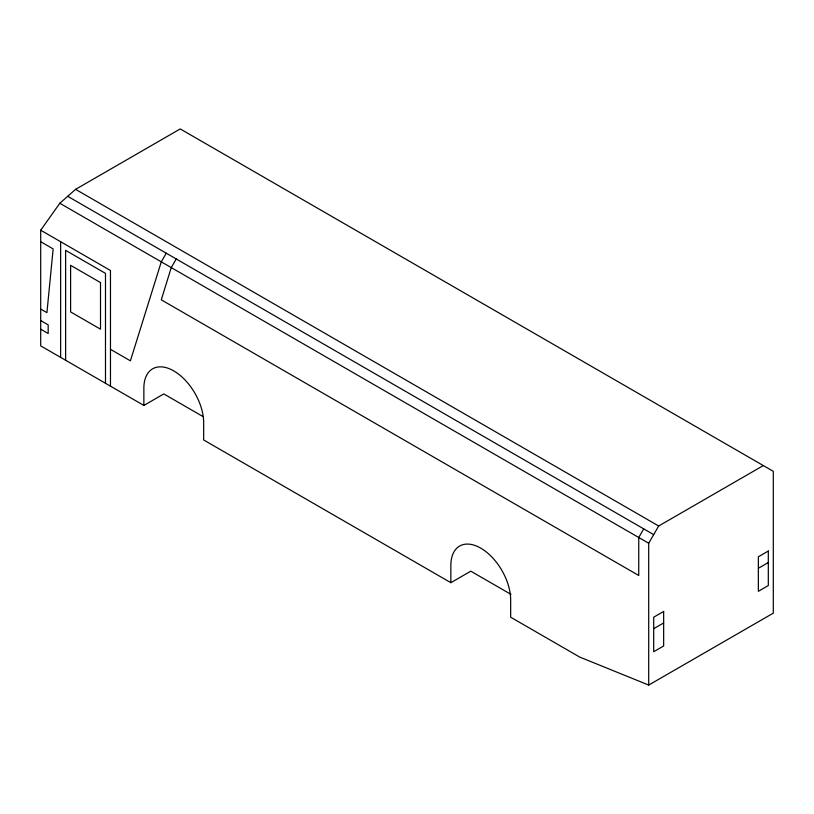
<?xml version="1.0" encoding="UTF-8"?>
<svg xmlns="http://www.w3.org/2000/svg" width="814" height="814" viewBox="0 0 814 814"><rect width="100%" height="100%" fill="white"/><g stroke="black" fill="none" stroke-linecap="round" stroke-linejoin="round"><path stroke-width="1.22" d="M166.27 253.215L161.284 261.843L130.403 360.836L110.47 349.328M176.231 258.964L171.245 267.603L161.284 299.827L638.746 575.488L638.746 537.505L643.721 528.866M511.019 594.393L470.787 571.174L450.854 582.682L450.854 565.415A42.287 24.42 60 0 1 480.759 548.148A42.287 24.42 60 0 1 510.663 599.938L510.663 617.205L579.68 657.061L648.707 685.073L648.707 543.253L658.679 525.997L763.329 465.567M202.94 416.524L163.797 393.925L143.864 405.433L40.7 345.879L40.7 230.209L59.819 203.266L75.59 189.347L180.24 128.927L773.3 471.326L773.3 613.146L648.707 685.073M653.693 628.713L663.654 622.964M758.353 568.294L768.314 562.535M75.59 189.347L658.679 525.997M67.704 196.306L653.693 534.625M59.819 203.266L648.707 543.253M40.7 230.209L110.47 270.492L110.47 386.162M40.7 241.717L53.154 248.911L46.927 312.647L40.7 309.045M40.7 320.553L48.179 324.867L48.179 333.506L40.7 329.192M450.854 582.682L203.663 439.967L203.663 422.7A42.287 24.42 60 0 0 173.769 370.909A42.287 24.42 60 0 0 143.864 388.176L143.864 405.433M105.484 383.282L105.484 273.372L65.619 250.346L65.619 360.266M60.633 241.717L60.633 357.387M663.654 611.446L653.693 617.205L653.693 651.729L663.654 645.98L663.654 611.446M768.314 551.027L758.353 556.786L758.353 591.31L768.314 585.551L768.314 551.027M100.509 282.58L70.604 265.313L70.604 311.925L100.509 329.192L100.509 282.58"/></g></svg>
